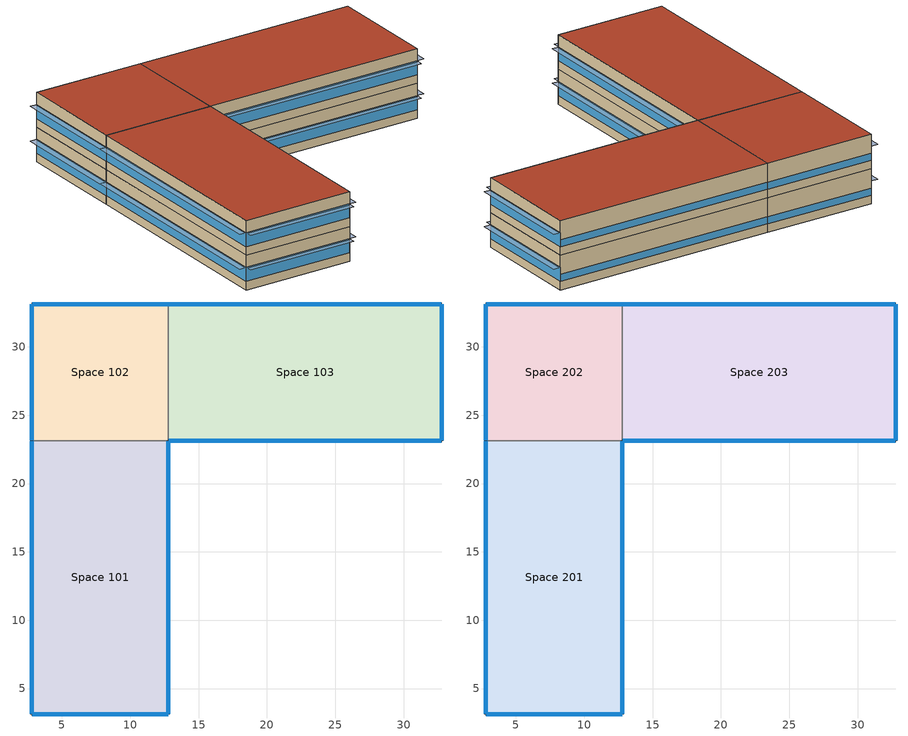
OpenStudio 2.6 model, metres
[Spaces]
Space 101
 floor ground: 12.79,23.14 12.79,3.14 2.79,3.14 2.79,23.14 z0
 wall outside: 2.79,23.14 2.79,3.14 12.79,3.14 12.79,23.14 z0:3.05
 wall to Space 102: 12.79,23.14 2.79,23.14 z0:3.05
 window: 2.79,23.11 2.79,3.16 / 12.79,3.16 12.79,23.11 z0.76:1.98; 2.82,3.14 12.76,3.14 z0.76:1.99
Space 102
 floor ground: 12.79,33.14 12.79,23.14 2.79,23.14 2.79,33.14 z0
 wall outside: 12.79,33.14 2.79,33.14 2.79,23.14 z0:3.05
 wall to Space 103: 12.79,23.14 12.79,33.14 z0:3.05
 window: 2.79,33.11 2.79,23.16 z0.76:1.99; 12.76,33.14 2.82,33.14 z0.76:1.37
Space 103
 floor ground: 32.79,33.14 32.79,23.14 12.79,23.14 12.79,33.14 z0
 wall outside: 12.79,23.14 32.79,23.14 32.79,33.14 12.79,33.14 z0:3.05
 window: 12.82,23.14 32.76,23.14 z0.76:1.98; 32.79,23.16 32.79,33.11 z0.76:1.99; 32.76,33.14 12.82,33.14 z0.76:1.37
Space 201
 floor to Space 101: 12.79,23.14 12.79,3.14 2.79,3.14 2.79,23.14 z3.05
 wall outside: 2.79,23.14 2.79,3.14 12.79,3.14 12.79,23.14 z3.05:6.1
 wall to Space 202: 12.79,23.14 2.79,23.14 z3.05:6.1
 window: 2.79,23.11 2.79,3.16 / 12.79,3.16 12.79,23.11 / 2.82,3.14 12.76,3.14 z3.81:5.03
 roof outside: 12.79,3.14 12.79,23.14 2.79,23.14 2.79,3.14 z6.1
Space 202
 floor to Space 102: 12.79,33.14 12.79,23.14 2.79,23.14 2.79,33.14 z3.05
 wall outside: 12.79,33.14 2.79,33.14 2.79,23.14 z3.05:6.1
 wall to Space 203: 12.79,23.14 12.79,33.14 z3.05:6.1
 window: 2.79,33.11 2.79,23.16 z3.81:5.03; 12.76,33.14 2.82,33.14 z3.81:4.42
 roof outside: 12.79,23.14 12.79,33.14 2.79,33.14 2.79,23.14 z6.1
Space 203
 floor to Space 103: 32.79,33.14 32.79,23.14 12.79,23.14 12.79,33.14 z3.05
 wall outside: 12.79,23.14 32.79,23.14 32.79,33.14 12.79,33.14 z3.05:6.1
 window: 12.82,23.14 32.76,23.14 / 32.79,23.16 32.79,33.11 z3.81:5.03; 32.76,33.14 12.82,33.14 z3.81:4.42
 roof outside: 12.79,23.14 32.79,23.14 32.79,33.14 12.79,33.14 z6.1
shading: 2.79,23.16 2.79,33.11 2.18,33.11 2.18,23.16 z1.99; 2.79,3.16 2.79,23.11 2.18,23.11 2.18,3.16 z1.98; 12.76,2.53 12.76,3.14 2.82,3.14 2.82,2.53 z1.99; 13.4,3.16 13.4,23.11 12.79,23.11 12.79,3.16 z1.98; 33.4,23.16 33.4,33.11 32.79,33.11 32.79,23.16 z1.99; 2.79,3.16 2.79,23.11 2.18,23.11 2.18,3.16 z5.03; 32.76,22.53 32.76,23.14 12.82,23.14 12.82,22.53 z1.98; 32.76,22.53 32.76,23.14 12.82,23.14 12.82,22.53 z5.03; 13.4,3.16 13.4,23.11 12.79,23.11 12.79,3.16 z5.03; 12.76,2.53 12.76,3.14 2.82,3.14 2.82,2.53 z5.03; 2.79,23.16 2.79,33.11 2.18,33.11 2.18,23.16 z5.03; 33.4,23.16 33.4,33.11 32.79,33.11 32.79,23.16 z5.03
[Building]
Building 1: Space Type=189.1-2009 - Office - OpenOffice - CZ4-8; Default Construction Set=189.1-2009 - CZ5 - Office
[Site]
AMSTERDAM: Latitude {deg}=52.3; Longitude {deg}=4.77; Time Zone {hr}=1; Elevation {m}=-2
[ClimateZones]
Climate Zone Institution Name 1=ASHRAE; Climate Zone Document Name 1=ANSI/ASHRAE Standard 169; Climate Zone Document Year 1=2006; Climate Zone Institution Name 2=CEC; Climate Zone Document Name 2=California Climate Zone Descriptions; Climate Zone Document Year 2=1995
[SizingPeriod:DesignDay] Sky Clearness=0; Rain Indicator=0; Snow Indicator=0; Day of Month=21; Daylight Saving Time Indicator=0; Dry-Bulb Temperature Range Modifier Type=DefaultMultipliers
Name | Maximum Dry-Bulb Temperature {C} | Daily Dry-Bulb Temperature Range {deltaC} | Humidity Indicating Conditions at Maximum Dry-Bulb | Barometric Pressure {Pa} | Wind Speed {m/s} | Wind Direction {deg} | Month | Day Type | Humidity Indicating Type | Solar Model Indicator | ASHRAE Taub | ASHRAE Taud
Piacenza Ann Htg 99.6% Condns DB | -6.1 | 0 | -6.1 | 99726 | 2 | 250 | 1 | WinterDesignDay | Wetbulb | ASHRAEClearSky
Piacenza Ann Hum_n 99.6% Condns DP=>MCDB | 3.5 | 0 | -11.3 | 99726 | 2 | 250 | 1 | WinterDesignDay | Dewpoint | ASHRAEClearSky
Piacenza Ann Htg Wind 99.6% Condns WS=>MCDB | 5.8 | 0 | 5.8 | 99726 | 8.9 | 250 | 1 | WinterDesignDay | Wetbulb | ASHRAEClearSky
Piacenza Ann Clg .4% Condns DB=>MWB | 33.1 | 11.9 | 22.7 | 99726 | 2.3 | 90 | 8 | SummerDesignDay | Wetbulb | ASHRAETau | 0.48 | 1.935
Piacenza Ann Clg .4% Condns WB=>MDB | 30.1 | 11.9 | 24.6 | 99726 | 2.3 | 90 | 8 | SummerDesignDay | Wetbulb | ASHRAETau | 0.48 | 1.935
Piacenza Ann Clg .4% Condns DP=>MDB | 27.4 | 11.9 | 23 | 99726 | 2.3 | 90 | 8 | SummerDesignDay | Dewpoint | ASHRAETau | 0.48 | 1.935
Piacenza Ann Clg .4% Condns Enth=>MDB | 30.3 | 11.9 | 74900 | 99726 | 2.3 | 90 | 8 | SummerDesignDay | Enthalpy | ASHRAETau | 0.48 | 1.935
Catania-Fontanarossa Ann Htg 99.6% Condns DB | 1.6 | 0 | 1.6 | 101121 | 2.5 | 240 | 1 | WinterDesignDay | Wetbulb | ASHRAEClearSky
Catania-Fontanarossa Ann Hum_n 99.6% Condns DP=>MCDB | 8.5 | 0 | -3.8 | 101121 | 2.5 | 240 | 1 | WinterDesignDay | Dewpoint | ASHRAEClearSky
Catania-Fontanarossa Ann Htg Wind 99.6% Condns WS=>MCDB | 12.1 | 0 | 12.1 | 101121 | 12.3 | 240 | 1 | WinterDesignDay | Wetbulb | ASHRAEClearSky
Catania-Fontanarossa Ann Clg .4% Condns DB=>MWB | 35 | 11.6 | 23.1 | 101121 | 4.4 | 90 | 8 | SummerDesignDay | Wetbulb | ASHRAETau | 0.541 | 1.785
Catania-Fontanarossa Ann Clg .4% Condns WB=>MDB | 29.9 | 11.6 | 26.4 | 101121 | 4.4 | 90 | 8 | SummerDesignDay | Wetbulb | ASHRAETau | 0.541 | 1.785
Catania-Fontanarossa Ann Clg .4% Condns DP=>MDB | 28.1 | 11.6 | 25.4 | 101121 | 4.4 | 90 | 8 | SummerDesignDay | Dewpoint | ASHRAETau | 0.541 | 1.785
Catania-Fontanarossa Ann Clg .4% Condns Enth=>MDB | 29.9 | 11.6 | 82300 | 101121 | 4.4 | 90 | 8 | SummerDesignDay | Enthalpy | ASHRAETau | 0.541 | 1.785
AMSTERDAM Ann Htg 99.6% Condns DB | -7.3 | 0 | -7.3 | 101349 | 4.6 | 80 | 1 | WinterDesignDay | Wetbulb | ASHRAEClearSky
AMSTERDAM Ann Hum_n 99.6% Condns DP=>MCDB | -6.2 | 0 | -11.1 | 101349 | 4.6 | 80 | 1 | WinterDesignDay | Dewpoint | ASHRAEClearSky
AMSTERDAM Ann Htg Wind 99.6% Condns WS=>MCDB | 9.5 | 0 | 9.5 | 101349 | 17.6 | 80 | 1 | WinterDesignDay | Wetbulb | ASHRAEClearSky
AMSTERDAM Ann Clg .4% Condns DB=>MWB | 27.8 | 8 | 19.7 | 101349 | 4.2 | 50 | 7 | SummerDesignDay | Wetbulb | ASHRAETau | 0.465 | 1.944
AMSTERDAM Ann Clg .4% Condns WB=>MDB | 25.8 | 8 | 20.7 | 101349 | 4.2 | 50 | 7 | SummerDesignDay | Wetbulb | ASHRAETau | 0.465 | 1.944
AMSTERDAM Ann Clg .4% Condns DP=>MDB | 22.6 | 8 | 19 | 101349 | 4.2 | 50 | 7 | SummerDesignDay | Dewpoint | ASHRAETau | 0.465 | 1.944
AMSTERDAM Ann Clg .4% Condns Enth=>MDB | 26.1 | 8 | 59400 | 101349 | 4.2 | 50 | 7 | SummerDesignDay | Enthalpy | ASHRAETau | 0.465 | 1.944
[DefaultConstructionSet] Interior Partition Construction=Interior Partition
Name | Default Exterior Surface Constructions | Default Interior Surface Constructions | Default Ground Contact Surface Constructions | Default Exterior SubSurface Constructions | Default Interior SubSurface Constructions
189.1-2009 - CZ5 - Office | Default Surface Constructions 13 | Default Surface Constructions 14 | Default Surface Constructions 15 | Default Sub Surface Constructions 9 | Default Sub Surface Constructions 10
Wall2 | Default Surface Constructions 25 | Default Surface Constructions 26 | Default Surface Constructions 27 | Default Sub Surface Constructions 17 | Default Sub Surface Constructions 18
[DefaultSurfaceConstructions]
Name | Floor Construction | Wall Construction | Roof Ceiling Construction
Default Surface Constructions 13 | ExtSlabCarpet 4in ClimateZone 1-8 | ASHRAE 189.1-2009 ExtWall Mass ClimateZone 5 | ASHRAE 189.1-2009 ExtRoof IEAD ClimateZone 2-5
Default Surface Constructions 14; Default Surface Constructions 26 | Interior Floor | Interior Wall | Interior Ceiling
Default Surface Constructions 15; Default Surface Constructions 27 | ExtSlabCarpet 4in ClimateZone 1-8 | ExtSlabCarpet 4in ClimateZone 1-8 | ExtSlabCarpet 4in ClimateZone 1-8
Default Surface Constructions 25 | ExtSlabCarpet 4in ClimateZone 1-8 | wall2 | ASHRAE 189.1-2009 ExtRoof IEAD ClimateZone 1
[Construction]
ExtSlabCarpet 4in ClimateZone 1-8: MAT-CC05 4 HW CONCRETE, CP02 CARPET PAD
ASHRAE 189.1-2009 ExtRoof IEAD ClimateZone 1: Roof Membrane, Roof Insulation [18], Metal Decking
Interior Floor: F16 Acoustic tile, F05 Ceiling air space resistance, M11 100mm lightweight concrete
Interior Wall: G01a 19mm gypsum board, F04 Wall air space resistance, G01a 19mm gypsum board
Interior Ceiling: M11 100mm lightweight concrete, F05 Ceiling air space resistance, F16 Acoustic tile
ASHRAE 189.1-2009 ExtWindow ClimateZone 1: Theoretical Glass [167]
Exterior Door: F08 Metal surface, I01 25mm insulation board
Interior Window: Clear 3mm
Interior Door; Interior Partition: G05 25mm wood
ASHRAE 189.1-2009 ExtRoof IEAD ClimateZone 2-5: Roof Membrane, Roof Insulation [21], Metal Decking
ASHRAE 189.1-2009 ExtWindow ClimateZone 4-5: Theoretical Glass [207]
ASHRAE 189.1-2009 ExtWall Mass ClimateZone 5: 1IN Stucco, 8IN Concrete HW, Wall Insulation [40], 1/2IN Gypsum
wall2: 1IN Stucco, brick25, biofib trio insulation15, 1/2IN Gypsum
[Material] Thermal Absorptance=0.9
Name | Roughness | Thickness {m} | Conductivity {W/m-K} | Density {kg/m3} | Specific Heat {J/kg-K} | Solar Absorptance | Visible Absorptance
MAT-CC05 4 HW CONCRETE | Rough | 0.1016 | 1.311 | 2240 | 836.8 | 0.85 | 0.85
1IN Stucco | Smooth | 0.0253 | 0.6918 | 1858 | 837 | 0.92 | 0.92
8IN Concrete HW | MediumRough | 0.2033 | 1.7296 | 2243 | 837 | 0.65 | 0.65
1/2IN Gypsum | Smooth | 0.0127 | 0.16 | 784.9 | 830 | 0.4 | 0.4
Roof Membrane | VeryRough | 0.0095 | 0.16 | 1121.29 | 1460 | 0.7 | 0.7
Roof Insulation [18] | MediumRough | 0.1693 | 0.049 | 265 | 836.8 | 0.7 | 0.7
Metal Decking | MediumSmooth | 0.0015 | 45.006 | 7680 | 418.4 | 0.6 | 0.6
F16 Acoustic tile | MediumSmooth | 0.0191 | 0.06 | 368 | 590 | 0.3 | 0.3
M11 100mm lightweight concrete | MediumRough | 0.1016 | 0.53 | 1280 | 840 | 0.5 | 0.5
G01a 19mm gypsum board | MediumSmooth | 0.019 | 0.16 | 800 | 1090 | 0.4 | 0.4
F08 Metal surface | Smooth | 0.0008 | 45.28 | 7824 | 500 | 0.7 | 0.7
I01 25mm insulation board | MediumRough | 0.0254 | 0.03 | 43 | 1210 | 0.6 | 0.6
G05 25mm wood | MediumSmooth | 0.0254 | 0.15 | 608 | 1630 | 0.5 | 0.5
Roof Insulation [21] | MediumRough | 0.2105 | 0.049 | 265 | 836.8 | 0.7 | 0.7
Wall Insulation [40] | MediumRough | 0.0794 | 0.0432 | 91 | 837 | 0.5 | 0.5
brick25 | MediumRough | 0.25 | 0.457 | 1681.67 | 1000 | 0.65 | 0.65
biofib trio insulation15 | MediumRough | 0.15 | 0.039 | 30 | 837 | 0.5 | 0.5
[Material:NoMass]
CP02 CARPET PAD: Roughness=Smooth; Thermal Resistance {m2-K/W}=0.1; Thermal Absorptance=0.9; Solar Absorptance=0.8; Visible Absorptance=0.8
[Material:AirGap]
Name | Thermal Resistance {m2-K/W}
F05 Ceiling air space resistance | 0.18
F04 Wall air space resistance | 0.15
[DefaultSubSurfaceConstructions]
Name | Fixed Window Construction | Operable Window Construction | Door Construction | Tubular Daylight Dome Construction | Tubular Daylight Diffuser Construction
Default Sub Surface Constructions 9 | ASHRAE 189.1-2009 ExtWindow ClimateZone 4-5 | ASHRAE 189.1-2009 ExtWindow ClimateZone 4-5 | Exterior Door | Interior Window | Interior Window
Default Sub Surface Constructions 10; Default Sub Surface Constructions 18 | Interior Window | Interior Window | Interior Door
Default Sub Surface Constructions 17 | ASHRAE 189.1-2009 ExtWindow ClimateZone 1 | ASHRAE 189.1-2009 ExtWindow ClimateZone 1 | Exterior Door | Interior Window | Interior Window
[WindowMaterial:Glazing] Optical Data Type=SpectralAverage; Thickness {m}=0.003; Back Side Solar Reflectance at Normal Incidence=0; Back Side Visible Reflectance at Normal Incidence=0; Infrared Transmittance at Normal Incidence=0; Dirt Correction Factor for Solar and Visible Transmittance=1; Solar Diffusing=No
Name | Solar Transmittance at Normal Incidence | Front Side Solar Reflectance at Normal Incidence | Visible Transmittance at Normal Incidence | Front Side Visible Reflectance at Normal Incidence | Front Side Infrared Hemispherical Emissivity | Back Side Infrared Hemispherical Emissivity | Conductivity {W/m-K}
Theoretical Glass [167] | 0.2374 | 0.7126 | 0.2512 | 0.6988 | 0.985 | 0.985 | 2.1073
Clear 3mm | 0.837 | 0.075 | 0.898 | 0.081 | 0.84 | 0.84 | 0.9
Theoretical Glass [207] | 0.3311 | 0.6189 | 0.44 | 0.51 | 0.9 | 0.9 | 0.0133
[WindowMaterial:Blind]
Window Material Blind 1: Slat Width {m}=0.025; Slat Separation {m}=0.01875; Front Side Slat Beam Solar Reflectance=0.5; Back Side Slat Beam Solar Reflectance=0.5; Front Side Slat Diffuse Solar Reflectance=0.5; Back Side Slat Diffuse Solar Reflectance=0.5; Slat Beam Visible Transmittance=0
[SpaceType] Standards Building Type=Office
Name | Default Schedule Set | Design Specification Outdoor Air Object | Standards Space Type
189.1-2009 - Office - OpenOffice - CZ1-3 | 189.1-2009 - Office - OpenOffice - CZ1-3 Schedule Set | 189.1-2009 - Office - OpenOffice - CZ1-3 Ventilation | OpenOffice
189.1-2009 - Office - Stair - CZ1-3 | 189.1-2009 - Office - Stair - CZ1-3 Schedule Set | 189.1-2009 - Office - Stair - CZ1-3 Ventilation | Stair
189.1-2009 - Office - OpenOffice - CZ4-8 | 189.1-2009 - Office - OpenOffice - CZ4-8 Schedule Set | 189.1-2009 - Office - OpenOffice - CZ4-8 Ventilation | OpenOffice
CONFERENCE CLOSE | CONFERENCE ROOMS CLOSED | 189.1-2009 - Office - Conference - CZ1-3 Ventilation | Conference
[DefaultScheduleSet] Infiltration Schedule=Office Infil Quarter On
Name | Number of People Schedule | People Activity Level Schedule | Lighting Schedule | Electric Equipment Schedule
189.1-2009 - Office - OpenOffice - CZ1-3 Schedule Set; 189.1-2009 - Office - OpenOffice - CZ4-8 Schedule Set | Office Work Occ | Office Activity | Office Bldg Light | Office Bldg Equip
189.1-2009 - Office - Stair - CZ1-3 Schedule Set |  |  | Office Bldg Light
CONFERENCE ROOMS CLOSED | NOBODY | NOBODY 1 | NO LIGHT | Office Bldg Equip
[Lights:Definition] Design Level Calculation Method=Watts/Area
Name | Watts per Space Floor Area {W/m2}
189.1-2009 - Office - Conference - CZ1-3 Lights Definition | 12.5938
189.1-2009 - Office - OpenOffice - CZ1-3 Lights Definition; 189.1-2009 - Office - OpenOffice - CZ4-8 Lights Definition | 10.6563
189.1-2009 - Office - Stair - CZ1-3 Lights Definition | 5.81251
[Lights]
Name | Lights Definition | Space or SpaceType
189.1-2009 - Office - OpenOffice - CZ1-3 Lights | 189.1-2009 - Office - OpenOffice - CZ1-3 Lights Definition | 189.1-2009 - Office - OpenOffice - CZ1-3
189.1-2009 - Office - Stair - CZ1-3 Lights | 189.1-2009 - Office - Stair - CZ1-3 Lights Definition | 189.1-2009 - Office - Stair - CZ1-3
189.1-2009 - Office - OpenOffice - CZ4-8 Lights | 189.1-2009 - Office - OpenOffice - CZ4-8 Lights Definition | 189.1-2009 - Office - OpenOffice - CZ4-8
189.1-2009 - Office - Conference - CZ1-3 Lights 1 | 189.1-2009 - Office - Conference - CZ1-3 Lights Definition | CONFERENCE CLOSE
[DesignSpecification:OutdoorAir] Outdoor Air Method=Sum
Name | Outdoor Air Flow per Person {m3/s-person} | Outdoor Air Flow per Floor Area {m3/s-m2}
189.1-2009 - Office - Conference - CZ1-3 Ventilation; 189.1-2009 - Office - OpenOffice - CZ1-3 Ventilation; 189.1-2009 - Office - OpenOffice - CZ4-8 Ventilation | 0.00943895
189.1-2009 - Office - Stair - CZ1-3 Ventilation |  | 0.000254
[People:Definition] Number of People Calculation Method=People/Area; Fraction Radiant=0.3
Name | People per Space Floor Area {person/m2}
189.1-2009 - Office - Conference - CZ1-3 People Definition | 0.538196
189.1-2009 - Office - OpenOffice - CZ1-3 People Definition; 189.1-2009 - Office - OpenOffice - CZ4-8 People Definition | 0.0565105
[People]
Name | People Definition | Space or SpaceType
189.1-2009 - Office - OpenOffice - CZ1-3 People | 189.1-2009 - Office - OpenOffice - CZ1-3 People Definition | 189.1-2009 - Office - OpenOffice - CZ1-3
189.1-2009 - Office - OpenOffice - CZ4-8 People | 189.1-2009 - Office - OpenOffice - CZ4-8 People Definition | 189.1-2009 - Office - OpenOffice - CZ4-8
189.1-2009 - Office - Conference - CZ1-3 People 1 | 189.1-2009 - Office - Conference - CZ1-3 People Definition | CONFERENCE CLOSE
[SpaceInfiltration:DesignFlowRate] Design Flow Rate Calculation Method=Flow/ExteriorArea
Name | Space or SpaceType | Flow per Exterior Surface Area {m3/s-m2}
189.1-2009 - Office - OpenOffice - CZ1-3 Infiltration | 189.1-2009 - Office - OpenOffice - CZ1-3 | 0.00030226
189.1-2009 - Office - Stair - CZ1-3 Infiltration | 189.1-2009 - Office - Stair - CZ1-3 | 0.00030226
189.1-2009 - Office - OpenOffice - CZ4-8 Infiltration | 189.1-2009 - Office - OpenOffice - CZ4-8 | 0.000226568
189.1-2009 - Office - Conference - CZ1-3 Infiltration 1 | CONFERENCE CLOSE | 0.00030226
[ElectricEquipment:Definition] Design Level Calculation Method=Watts/Area
Name | Watts per Space Floor Area {W/m2}
189.1-2009 - Office - Conference - CZ1-3 Electric Equipment Definition | 3.98265
189.1-2009 - Office - OpenOffice - CZ1-3 Electric Equipment Definition; 189.1-2009 - Office - OpenOffice - CZ4-8 Electric Equipment Definition | 7.64238
[ElectricEquipment]
Name | Electric Equipment Definition | Space or SpaceType
189.1-2009 - Office - OpenOffice - CZ1-3 Electric Equipment | 189.1-2009 - Office - OpenOffice - CZ1-3 Electric Equipment Definition | 189.1-2009 - Office - OpenOffice - CZ1-3
189.1-2009 - Office - OpenOffice - CZ4-8 Electric Equipment | 189.1-2009 - Office - OpenOffice - CZ4-8 Electric Equipment Definition | 189.1-2009 - Office - OpenOffice - CZ4-8
189.1-2009 - Office - Conference - CZ1-3 Electric Equipment 1 | 189.1-2009 - Office - Conference - CZ1-3 Electric Equipment Definition | CONFERENCE CLOSE
[ThermostatSetpoint:DualSetpoint] Heating Setpoint Temperature Schedule=Medium Office HtgSetp; Cooling Setpoint Temperature Schedule=Medium Office ClgSetp
Thermal Zone 1 Thermostat 1; Thermal Zone 2 Thermostat 1; Thermal Zone 3 Thermostat 1
[ShadingControl]
Shading Control 1: Shading Type=InteriorBlind; Shading Device Material=Window Material Blind 1
[BuildingStory] Nominal Floor to Floor Height {m}=3.048
Name | Nominal Z Coordinate {m}
Building Story 1 | 0
Building Story 2 | 3.048
[Space] Default Construction Set=Wall2; Building Story=Building Story 1
Name | Space Type | Thermal Zone | Part of Total Floor Area
Space 101; Space 201 | CONFERENCE CLOSE | Thermal Zone 3
Space 102 | 189.1-2009 - Office - Stair - CZ1-3 | Thermal Zone 2 | Yes
Space 103; Space 203 | 189.1-2009 - Office - OpenOffice - CZ1-3 | Thermal Zone 1
Space 202 | 189.1-2009 - Office - Stair - CZ1-3 | Thermal Zone 2
[ThermalZone] Use Ideal Air Loads=Yes
Name | Thermostat
Thermal Zone 1 | Thermal Zone 1 Thermostat 1
Thermal Zone 2 | Thermal Zone 2 Thermostat 1
Thermal Zone 3 | Thermal Zone 3 Thermostat 1
[Sizing:Zone] Zone Cooling Design Supply Air Temperature Input Method=SupplyAirTemperature; Zone Cooling Design Supply Air Temperature {C}=14; Zone Cooling Design Supply Air Temperature Difference {deltaC}=11.11; Zone Heating Design Supply Air Temperature Input Method=SupplyAirTemperature; Zone Heating Design Supply Air Temperature {C}=40; Zone Heating Design Supply Air Temperature Difference {deltaC}=11.11; Zone Cooling Design Supply Air Humidity Ratio {kg-H2O/kg-air}=0.0085; Zone Heating Design Supply Air Humidity Ratio {kg-H2O/kg-air}=0.008; Cooling Design Air Flow Method=DesignDay; Heating Design Air Flow Method=DesignDay; Account for Dedicated Outdoor Air System=No; Dedicated Outdoor Air System Control Strategy=NeutralSupplyAir; Dedicated Outdoor Air Low Setpoint Temperature for Design {C}=autosize; Dedicated Outdoor Air High Setpoint Temperature for Design {C}=autosize
Thermal Zone 1; Thermal Zone 2; Thermal Zone 3
[Schedule:Ruleset]
Name | Default Day Schedule | Summer Design Day Schedule | Winter Design Day Schedule
Office Bldg Light | Office Bldg Light Default Schedule | Office Bldg Light Summer Design Day | Office Bldg Light Winter Design Day
Office Activity | Office Activity Default Schedule | Office Activity Summer Design Day | Office Activity Winter Design Day
Office Infil Quarter On | Office Infil Quarter On Default Schedule | Office Infil Quarter On Summer Design Day | Office Infil Quarter On Winter Design Day
Office Bldg Equip | Office Bldg Equip Default Schedule | Office Bldg Equip Summer Design Day | Office Bldg Equip Winter Design Day
Medium Office HtgSetp | Medium Office HtgSetp Default Schedule | Medium Office HtgSetp Summer Design Day | Medium Office HtgSetp Winter Design Day
Medium Office ClgSetp | Medium Office ClgSetp Default Schedule | Medium Office ClgSetp Summer Design Day | Medium Office ClgSetp Winter Design Day
Office Work Occ | Office Bldg Occ Default Schedule | Office Bldg Occ Summer Design Day | Office Bldg Occ Winter Design Day
NOBODY | Office Bldg Occ Default Schedule 2 | Office Bldg Occ Summer Design Day 2 | Office Bldg Occ Winter Design Day 2
NOBODY 1 | Small Office Activity Default Schedule 1 | Small Office Activity Summer Design Day 1 | Small Office Activity Winter Design Day 1
NO LIGHT | Large Office Bldg Light Default Schedule 1 | Large Office Bldg Light Summer Design Day 1 | Large Office Bldg Light Winter Design Day 1
[Schedule:Day]
Office Bldg Light Default Schedule: 5, 0, 0.05, 7, 0, 0.1, 8, 0, 0.3, 17, 0, 0.9, 18, 0, 0.7, 20, 0, 0.5, 22, 0, 0.3, 23, 0, 0.1, 24, 0, 0.05
Office Bldg Light Summer Design Day; Office Infil Quarter On Rule 1 Day Schedule; Office Bldg Equip Summer Design Day; Large Office Bldg Light Summer Design Day 1: 24, 0, 1
Office Bldg Light Winter Design Day; Office Bldg Equip Winter Design Day; Office Bldg Occ Winter Design Day; Office Bldg Occ Rule 1 Day Schedule; Office Bldg Occ Default Schedule 2; Office Bldg Occ Winter Design Day 2; Office Bldg Occ Rule 1 Day Schedule 2; Small Office Activity Default Schedule 1; Large Office Bldg Light Default Schedule 1; Large Office Bldg Light Winter Design Day 1: 24, 0, 0
Office Bldg Light Rule 1 Day Schedule; Large Office Bldg Light Rule 1 Day Schedule 1: 24, 0, 0.05
Office Bldg Light Rule 2 Day Schedule; Large Office Bldg Light Rule 2 Day Schedule 1: 6, 0, 0.05, 8, 0, 0.1, 14, 0, 0.5, 17, 0, 0.15, 24, 0, 0.05
Office Activity Default Schedule; Office Activity Summer Design Day; Office Activity Winter Design Day: 24, 0, 132
Office Infil Quarter On Default Schedule; Office Infil Quarter On Summer Design Day: 6, 0, 1, 22, 0, 0.25, 24, 0, 1
Office Infil Quarter On Winter Design Day; Office Infil Quarter On Rule 2 Day Schedule: 6, 0, 1, 18, 0, 0.25, 24, 0, 1
Office Bldg Equip Default Schedule: 8, 0, 0.4, 12, 0, 0.9, 13, 0, 0.8, 17, 0, 0.9, 18, 0, 0.8, 20, 0, 0.6, 22, 0, 0.5, 24, 0, 0.4
Office Bldg Equip Rule 1 Day Schedule: 24, 0, 0.3
Office Bldg Equip Rule 2 Day Schedule: 6, 0, 0.3, 8, 0, 0.4, 14, 0, 0.5, 17, 0, 0.35, 24, 0, 0.3
Medium Office HtgSetp Default Schedule: 6, 0, 15.6, 22, 0, 21, 24, 0, 15.6
Medium Office HtgSetp Summer Design Day; Medium Office HtgSetp Rule 1 Day Schedule: 24, 0, 15.6
Medium Office HtgSetp Winter Design Day: 24, 0, 21
Medium Office HtgSetp Rule 2 Day Schedule: 6, 0, 15.6, 18, 0, 21, 24, 0, 15.6
Medium Office ClgSetp Default Schedule; Medium Office ClgSetp Summer Design Day: 6, 0, 26.7, 22, 0, 24, 24, 0, 26.7
Medium Office ClgSetp Winter Design Day; Medium Office ClgSetp Rule 1 Day Schedule: 24, 0, 26.7
Medium Office ClgSetp Rule 2 Day Schedule: 6, 0, 26.7, 18, 0, 24, 24, 0, 26.7
Office Bldg Occ Default Schedule: 6, 0, 0, 7, 0, 0.1, 8, 0, 0.2, 12, 0, 0.85, 13, 0, 0.5, 17, 0, 0.85, 18, 0, 0.7, 20, 0, 0.4, 22, 0, 0.1, 24, 0, 0.05
Office Bldg Occ Summer Design Day; Office Bldg Occ Summer Design Day 2: 6, 0, 0, 22, 0, 1, 24, 0, 0.05
Office Bldg Occ Rule 2 Day Schedule: 6, 0, 0, 8, 0, 0.1, 14, 0, 0.4, 17, 0, 0.1, 24, 0, 0
Office Bldg Occ Rule 2 Day Schedule 2: 6, 0, 0, 8, 0, 0.1, 14, 0, 0.25, 17, 0, 0.1, 24, 0, 0
Small Office Activity Summer Design Day 1; Small Office Activity Winter Design Day 1: 24, 0, 120
[Schedule:Rule] Apply Monday=No; Apply Tuesday=No; Apply Wednesday=No; Apply Thursday=No; Apply Friday=No; Date Specification Type=DateRange; Start Month=1; Start Day=1; End Month=12; End Day=31
Name | Schedule Ruleset | Rule Order | Day Schedule | Apply Sunday | Apply Saturday
Office Bldg Light Rule 1 | Office Bldg Light | 0 | Office Bldg Light Rule 1 Day Schedule | Yes | No
Office Bldg Light Rule 2 | Office Bldg Light | 1 | Office Bldg Light Rule 2 Day Schedule | No | Yes
Office Infil Quarter On Rule 1 | Office Infil Quarter On | 0 | Office Infil Quarter On Rule 1 Day Schedule | Yes | No
Office Infil Quarter On Rule 2 | Office Infil Quarter On | 1 | Office Infil Quarter On Rule 2 Day Schedule | No | Yes
Office Bldg Equip Rule 1 | Office Bldg Equip | 0 | Office Bldg Equip Rule 1 Day Schedule | Yes | No
Office Bldg Equip Rule 2 | Office Bldg Equip | 1 | Office Bldg Equip Rule 2 Day Schedule | No | Yes
Medium Office HtgSetp Rule 1 | Medium Office HtgSetp | 0 | Medium Office HtgSetp Rule 1 Day Schedule | Yes | No
Medium Office HtgSetp Rule 2 | Medium Office HtgSetp | 1 | Medium Office HtgSetp Rule 2 Day Schedule | No | Yes
Medium Office ClgSetp Rule 1 | Medium Office ClgSetp | 0 | Medium Office ClgSetp Rule 1 Day Schedule | Yes | No
Medium Office ClgSetp Rule 2 | Medium Office ClgSetp | 1 | Medium Office ClgSetp Rule 2 Day Schedule | No | Yes
Office Work Occ Rule 1 | Office Work Occ | 0 | Office Bldg Occ Rule 1 Day Schedule | Yes | No
Office Work Occ Rule 2 | Office Work Occ | 1 | Office Bldg Occ Rule 2 Day Schedule | No | Yes
Office Misc Occ Rule 3 | NOBODY | 0 | Office Bldg Occ Rule 1 Day Schedule 2 | Yes | No
Office Misc Occ Rule 4 | NOBODY | 1 | Office Bldg Occ Rule 2 Day Schedule 2 | No | Yes
Large Office Bldg Light Rule 3 | NO LIGHT | 0 | Large Office Bldg Light Rule 1 Day Schedule 1 | Yes | No
Large Office Bldg Light Rule 4 | NO LIGHT | 1 | Large Office Bldg Light Rule 2 Day Schedule 1 | No | Yes
